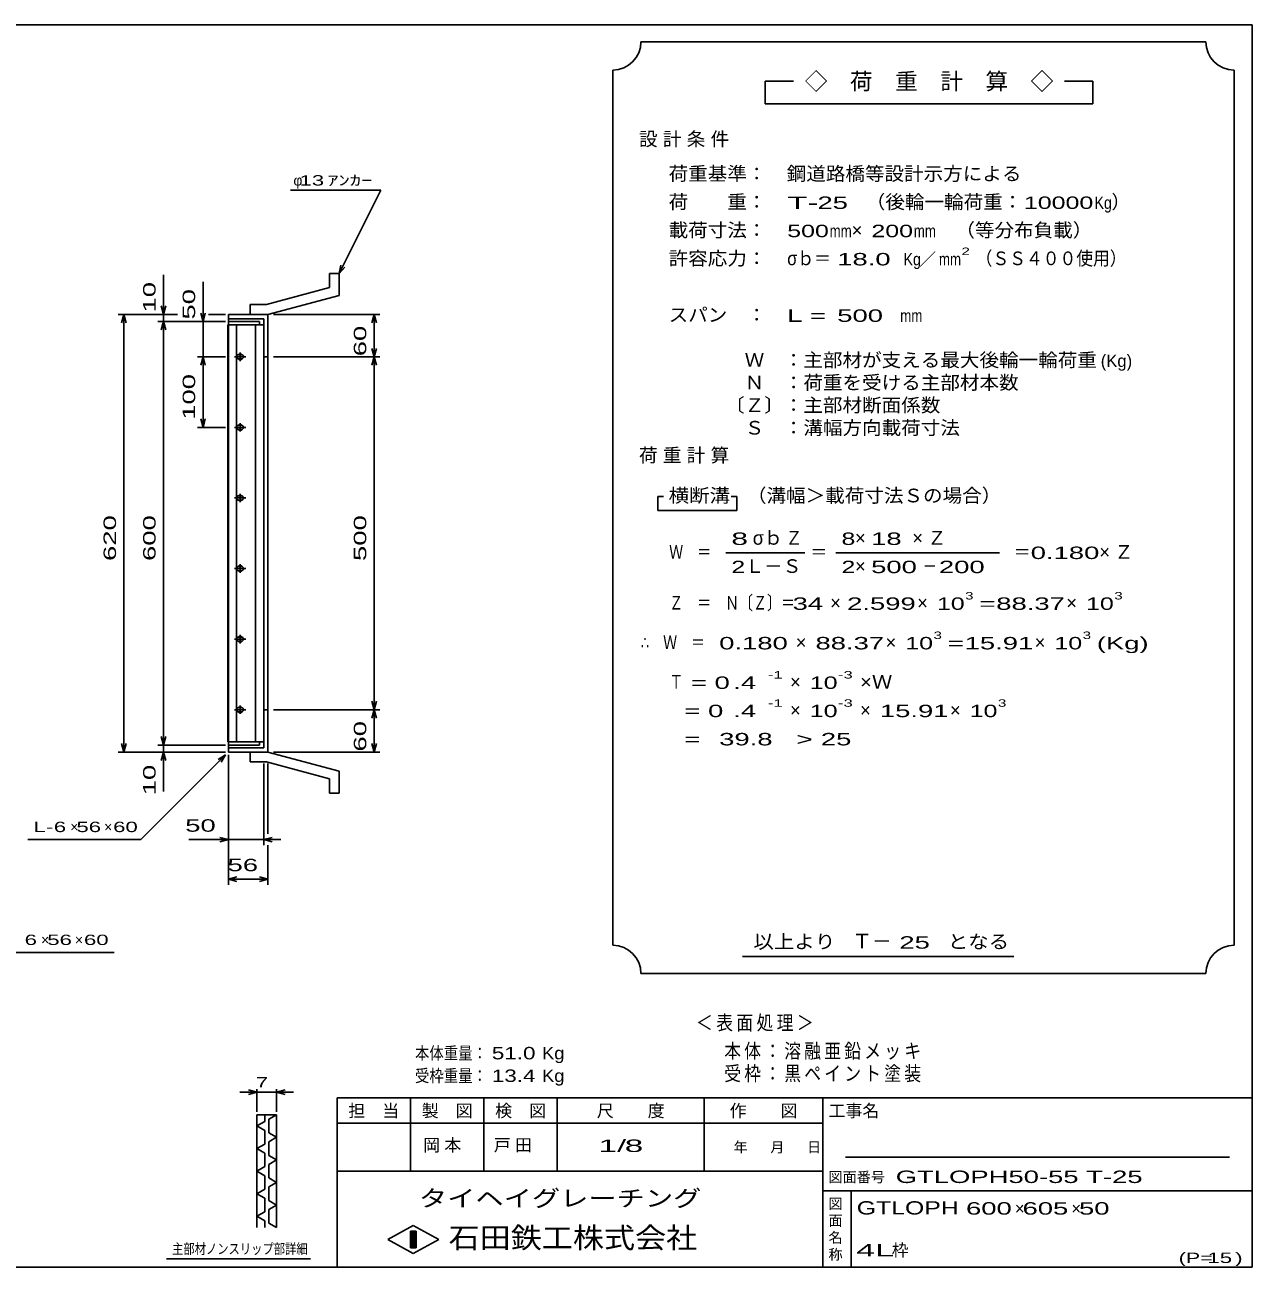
# Model space of a CAD drawing. Units: millimetres, scale not verified. Extents: x -1456 to 1385, y -1026 to 843.
# Drawn here: x -353 to 1385, y -917 to 843 of the extents above; entities that cross this region are included whole.
import ezdxf
from ezdxf.enums import TextEntityAlignment as Align

# ---------------------------------------------------------------- set-up
doc = ezdxf.new("R2010")
doc.units = ezdxf.units.MM
doc.header["$LTSCALE"] = 8
for name, color, linetype, lineweight in [('0_2', 150, 'Continuous', 25), ('16', 3, 'Continuous', 25), ('19', 6, 'Continuous', 25), ('22', 2, 'Continuous', 25), ('32', 4, 'Continuous', 25)]:
    doc.layers.add(name, color=color, linetype=linetype, lineweight=lineweight)
doc.styles.add('ベクトル', font='')
doc.styles.get('ベクトル').set_extended_font_data('ベクトル')

msp = doc.modelspace()

# ---------------------------------------------------------------- linework, layer by layer
at = {"layer": '0_2'}
for p, q in [((-1383.2, 842.8), (1384.8, 842.8)), ((1384.8, 842.8), (1384.8, -917.2)), ((1384.8, -677.2), (88.8, -677.2)), ((88.8, -677.2), (88.8, -917.2)), ((192.8, -677.2), (192.8, -781.2)), ((296.8, -781.2), (296.8, -677.2)), ((400.8, -677.2), (400.8, -781.2)), ((608.8, -781.2), (608.8, -677.2)), ((776.8, -677.2), (776.8, -917.2)), ((776.8, -713.2), (88.8, -713.2)), ((1352.8, -761.2), (808.8, -761.2)), ((88.8, -781.2), (776.8, -781.2)), ((776.8, -809.2), (1384.8, -809.2)), ((816.8, -917.2), (816.8, -809.2)), ((160.8, -878), (196.8, -858)), ((196.8, -858), (232.8, -878)), ((196.8, -898), (160.8, -878)), ((192.8, -866), (200.8, -866)), ((192.8, -890), (192.8, -866)), ((192.8, -866), (194.4, -866)), ((194.4, -866), (194.4, -890)), ((196, -890), (196, -866)), ((196, -866), (197.6, -866)), ((232.8, -878), (196.8, -898)), ((197.6, -866), (197.6, -890)), ((199.2, -890), (199.2, -866)), ((199.2, -866), (200.8, -866)), ((200.8, -866), (200.8, -890)), ((200.8, -866), (200.8, -890)), ((200.8, -890), (192.8, -890)), ((194.4, -890), (196, -890)), ((197.6, -890), (199.2, -890)), ((1384.8, -917.2), (-1383.2, -917.2))]:
    msp.add_line(p, q, dxfattribs=at)
at = {"layer": '16'}
for p, q in [((-21, 422.5), (-65, 422.5)), ((-65, 422.5), (-65, 418)), ((-21, 418), (-21, 422.5)), ((-65.7, -173), (-65.7, 418)), ((-65.7, 418), (-65, 418)), ((-65, 418), (-21, 418)), ((-65, 418), (-65, -173)), ((-15, 418), (-65, 418)), ((-53.5, 418), (-53.5, -173)), ((-26.5, -173), (-26.5, 418)), ((-15, -173), (-15, 418)), ((-56.5, 372.5), (-40.5, 372.5)), ((-46.5, 375.5), (-50.5, 375.5)), ((-48.5, 378.5), (-48.5, 366.5)), ((-50.5, 369.5), (-46.5, 369.5)), ((-56.5, 272.5), (-40.5, 272.5)), ((-46.5, 275.5), (-50.5, 275.5)), ((-50.5, 269.5), (-46.5, 269.5)), ((-48.5, 278.5), (-48.5, 266.5)), ((-48.5, 178.5), (-48.5, 166.5)), ((-56.5, 172.5), (-40.5, 172.5)), ((-46.5, 175.5), (-50.5, 175.5)), ((-50.5, 169.5), (-46.5, 169.5)), ((-56.5, 72.5), (-40.5, 72.5)), ((-46.5, 75.5), (-50.5, 75.5)), ((-48.5, 78.5), (-48.5, 66.5)), ((-50.5, 69.5), (-46.5, 69.5)), ((-56.5, -27.5), (-40.5, -27.5)), ((-46.5, -24.5), (-50.5, -24.5)), ((-50.5, -30.5), (-46.5, -30.5)), ((-48.5, -21.5), (-48.5, -33.5)), ((-48.5, -121.5), (-48.5, -133.5)), ((-56.5, -127.5), (-40.5, -127.5)), ((-46.5, -124.5), (-50.5, -124.5)), ((-50.5, -130.5), (-46.5, -130.5)), ((-65, -173), (-65.7, -173)), ((-65, -173), (-21, -173)), ((-65, -177.5), (-65, -173)), ((-65, -173), (-15, -173)), ((-21, -173), (-21, -177.5)), ((-21, -177.5), (-65, -177.5))]:
    msp.add_line(p, q, dxfattribs=at)
for centre, radius, start, end in [((-50.5, 372.5), 3, 90, 270), ((-48.5, 372.5), 4, 46.6, 133.4), ((-46.5, 372.5), 3, 270, 90), ((-48.5, 372.5), 4, 226.6, 313.4), ((-50.5, 272.5), 3, 90, 270), ((-48.5, 272.5), 4, 46.6, 133.4), ((-48.5, 272.5), 4, 226.6, 313.4), ((-46.5, 272.5), 3, 270, 90), ((-48.5, 172.5), 4, 46.6, 133.4), ((-50.5, 172.5), 3, 90, 270), ((-48.5, 172.5), 4, 226.6, 313.4), ((-46.5, 172.5), 3, 270, 90), ((-50.5, 72.5), 3, 90, 270), ((-48.5, 72.5), 4, 46.6, 133.4), ((-46.5, 72.5), 3, 270, 90), ((-48.5, 72.5), 4, 226.6, 313.4), ((-50.5, -27.5), 3, 90, 270), ((-48.5, -27.5), 4, 46.6, 133.4), ((-48.5, -27.5), 4, 226.6, 313.4), ((-46.5, -27.5), 3, 270, 90), ((-50.5, -127.5), 3, 90, 270), ((-48.5, -127.5), 4, 46.6, 133.4), ((-48.5, -127.5), 4, 226.6, 313.4), ((-46.5, -127.5), 3, 270, 90)]:
    msp.add_arc(centre, radius, start, end, dxfattribs=at)
at = {"layer": '19'}
for p, q in [((78, 490.5), (92, 490.5)), ((78, 470.5), (78, 490.5)), ((92, 459.5), (92, 490.5)), ((78, 470.5), (-11, 446.5)), ((-9, 432.5), (92, 459.5)), ((-34, 446.5), (-11, 446.5)), ((-34, 432.5), (-34, 446.5)), ((-65, 422.5), (-65, 432.5)), ((-65, 432.5), (-10, 432.5)), ((-15, 426.5), (-65, 426.5)), ((-34, 432.5), (-9, 432.5)), ((-15, -181.5), (-15, 426.5)), ((-10, 432.5), (-9, 431.5)), ((-9, 431.5), (-9, -186.5)), ((-9, 372.5), (-15, 372.5)), ((-9, -127.5), (-15, -127.5)), ((-65, -187.5), (-65, -177.5)), ((-65, -181.5), (-15, -181.5)), ((-10, -187.5), (-65, -187.5)), ((-34, -187.5), (-9, -187.5)), ((-34, -201.5), (-34, -187.5)), ((-9, -186.5), (-10, -187.5)), ((92, -214.5), (-9, -187.5)), ((-34, -201.5), (-11, -201.5)), ((78, -225.5), (-11, -201.5)), ((78, -245.5), (78, -225.5)), ((92, -245.5), (92, -214.5)), ((78, -245.5), (92, -245.5))]:
    msp.add_line(p, q, dxfattribs=at)
at = {"layer": '22', "color": 4}
for p, q in [((1319.2, 818.8), (519.2, 818.8)), ((479.2, 778.8), (479.2, -461.2)), ((1359.2, -461.2), (1359.2, 778.8)), ((735.2, 762.8), (695.2, 762.8)), ((695.2, 762.8), (695.2, 730.8)), ((1159.2, 762.8), (1119.2, 762.8)), ((1159.2, 730.8), (1159.2, 762.8)), ((695.2, 730.8), (1159.2, 730.8)), ((23, 608.5), (151, 608.5)), ((92, 490.5), (151, 608.5)), ((92, 490.5), (94.4, 502.2)), ((92, 490.5), (100, 499.3)), ((-157, 432.5), (-157, 488.5)), ((-101, 422.5), (-101, 478.5)), ((-157, 432.5), (-160.2, 444.5)), ((-157, 432.5), (-153.8, 444.5)), ((-221, 432.5), (-137, 432.5)), ((-216.2, 420.5), (-213, 432.5)), ((-209.8, 420.5), (-213, 432.5)), ((-213, -187.5), (-213, 432.5)), ((-165, 432.5), (-137, 432.5)), ((-165, 422.5), (-69, 422.5)), ((-160.2, 410.5), (-157, 422.5)), ((-157, 422.5), (-157, 432.5)), ((-153.8, 410.5), (-157, 422.5)), ((-157, -177.5), (-157, 422.5)), ((-69, 422.5), (-109, 422.5)), ((-101, 422.5), (-104.2, 434.5)), ((-97.8, 434.5), (-101, 422.5)), ((-101, 422.5), (-101, 372.5)), ((-93, 432.5), (-69, 432.5)), ((-93, 432.5), (-69, 432.5)), ((-1, 432.5), (149.4, 432.5)), ((138.2, 420.5), (141.4, 432.5)), ((144.6, 420.5), (141.4, 432.5)), ((141.4, 372.5), (141.4, 432.5)), ((-109, 372.5), (-69, 372.5)), ((-104.2, 360.5), (-101, 372.5)), ((-97.8, 360.5), (-101, 372.5)), ((-101, 272.5), (-101, 372.5)), ((-1, 372.5), (149.4, 372.5)), ((141.4, 372.5), (138.2, 384.5)), ((138.2, 360.5), (141.4, 372.5)), ((141.4, 372.5), (144.6, 384.5)), ((144.6, 360.5), (141.4, 372.5)), ((141.4, -127.5), (141.4, 372.5)), ((-101, 272.5), (-104.2, 284.5)), ((-101, 272.5), (-97.8, 284.5)), ((-109, 272.5), (-69, 272.5)), ((551.2, 174.8), (543.2, 174.8)), ((543.2, 174.8), (543.2, 154.8)), ((655.2, 174.8), (647.2, 174.8)), ((655.2, 154.8), (655.2, 174.8)), ((543.2, 154.8), (655.2, 154.8)), ((639.2, 94.8), (751.2, 94.8)), ((795.2, 94.8), (1027.2, 94.8)), ((141.4, -127.5), (138.2, -115.5)), ((141.4, -127.5), (144.6, -115.5)), ((-1, -127.5), (149.4, -127.5)), ((138.2, -139.5), (141.4, -127.5)), ((144.6, -139.5), (141.4, -127.5)), ((141.4, -187.5), (141.4, -127.5)), ((-213, -187.5), (-216.2, -175.5)), ((-213, -187.5), (-209.8, -175.5)), ((-157, -177.5), (-160.2, -165.5)), ((-157, -177.5), (-153.8, -165.5)), ((141.4, -187.5), (138.2, -175.5)), ((141.4, -187.5), (144.6, -175.5)), ((-221, -187.5), (-69, -187.5)), ((-189, -311.5), (-69, -191.5)), ((-165, -177.5), (-69, -177.5)), ((-165, -187.5), (-69, -187.5)), ((-160.2, -199.5), (-157, -187.5)), ((-157, -187.5), (-157, -177.5)), ((-153.8, -199.5), (-157, -187.5)), ((-157, -243.5), (-157, -187.5)), ((-79.4, -197.9), (-69, -191.5)), ((-75.4, -201.9), (-69, -191.5)), ((-65, -319.5), (-65, -191.5)), ((-65, -375.5), (-65, -191.5)), ((-1, -187.5), (149.4, -187.5)), ((-15, -319.5), (-15, -203.7)), ((-9, -303.5), (-9, -203.7)), ((-349, -311.5), (-189, -311.5)), ((-121, -311.5), (-65, -311.5)), ((-65, -311.5), (-77, -308.3)), ((-77, -314.7), (-65, -311.5)), ((-65, -311.5), (-15, -311.5)), ((-15, -311.5), (-3, -308.3)), ((-3, -314.7), (-15, -311.5)), ((-15, -311.5), (9, -311.5)), ((-9, -375.5), (-9, -319.5)), ((-65, -367.5), (-53, -364.3)), ((-53, -370.7), (-65, -367.5)), ((-65, -367.5), (-9, -367.5)), ((-9, -367.5), (-21, -364.3)), ((-21, -370.7), (-9, -367.5)), ((-390.3, -471.5), (-227, -471.5)), ((663.2, -477.2), (1047.2, -477.2)), ((519.2, -501.2), (1319.2, -501.2))]:
    msp.add_line(p, q, dxfattribs=at)
for centre, start, end in [((479.2, 818.8), 270, 0), ((1359.2, 818.8), 180, 270), ((479.2, -501.2), 0, 90), ((1359.2, -501.2), 90, 180)]:
    msp.add_arc(centre, 40, start, end, dxfattribs=at)
at = {"layer": '32'}
for p, q in [((-24.8, -669.2), (-36.8, -666)), ((-24.8, -697.2), (-24.8, -665.2)), ((3.2, -665.2), (3.2, -697.2)), ((3.2, -669.2), (15.2, -666)), ((-24.8, -669.2), (-48.8, -669.2)), ((-36.8, -672.4), (-24.8, -669.2)), ((-24.8, -669.2), (3.2, -669.2)), ((15.2, -672.4), (3.2, -669.2)), ((3.2, -669.2), (27.2, -669.2)), ((-24.8, -701.2), (3.2, -701.2)), ((-24.8, -861.2), (-24.8, -701.2)), ((-13.6, -701.2), (-13.6, -710.8)), ((3.2, -701.2), (-8, -707.6)), ((3.2, -701.2), (3.2, -861.2)), ((-13.6, -710.8), (-24.8, -717.2)), ((-24.8, -717.2), (-13.6, -723.6)), ((-8, -707.6), (-8, -726.8)), ((-13.6, -723.6), (-13.6, -742.8)), ((-8, -726.8), (3.2, -733.2)), ((3.2, -733.2), (-8, -739.6)), ((-13.6, -742.8), (-24.8, -749.2)), ((-24.8, -749.2), (-13.6, -755.6)), ((-13.6, -755.6), (-13.6, -774.8)), ((-8, -739.6), (-8, -758.8)), ((-8, -758.8), (3.2, -765.2)), ((3.2, -765.2), (-8, -771.6)), ((-8, -771.6), (-8, -790.8)), ((-13.6, -774.8), (-24.8, -781.2)), ((-24.8, -781.2), (-13.6, -787.6)), ((-13.6, -787.6), (-13.6, -806.8)), ((-8, -790.8), (3.2, -797.2)), ((-13.6, -806.8), (-24.8, -813.2)), ((3.2, -797.2), (-8, -803.6)), ((-8, -803.6), (-8, -822.8)), ((-24.8, -813.2), (-13.6, -819.6)), ((-13.6, -819.6), (-13.6, -838.8)), ((-8, -822.8), (3.2, -829.2)), ((-13.6, -838.8), (-24.8, -845.2)), ((3.2, -829.2), (-8, -835.6)), ((-8, -835.6), (-8, -854.8)), ((-24.8, -845.2), (-13.6, -851.6)), ((-13.6, -851.6), (-13.6, -861.2)), ((-8, -854.8), (3.2, -861.2)), ((51.2, -905.2), (-152.8, -905.2))]:
    msp.add_line(p, q, dxfattribs=at)

# ---------------------------------------------------------------- texts
at = {"layer": '0_2', "style": 'ベクトル'}
for s, height, p in [('担\u3000当', 17.6, (104.8, -695.6)), ('製\u3000図', 17.6, (208.8, -695.6)), ('検\u3000図', 17.6, (312.8, -695.6)), ('尺\u3000\u3000度', 17.6, (456.8, -695.6)), ('作\u3000\u3000図', 17.6, (644.8, -695.6)), ('工事名', 17.6, (784.8, -695.6)), ('年', 14.7, (650.4, -747.2)), ('月', 14.7, (702.4, -747.2)), ('日', 14.7, (754.4, -747.2)), ('図面番号', 14.66, (784.8, -789.6)), ('図', 14.7, (784.8, -827.2)), ('面', 14.7, (784.8, -851.2)), ('名', 14.7, (784.8, -875.2)), ('称', 14.7, (784.8, -899.2))]:
    msp.add_text(s, height=height, dxfattribs=at).set_placement(p, align=Align.MIDDLE_LEFT)
at = {"layer": '0_2', "color": 222, "style": 'ベクトル'}
for s, height, width, p in [('タイヘイグレーチング', 23.46, 1.25, (204.8, -819.6)), ('石田鉄工株式会社', 29.33, 1.1, (246.8, -875.6))]:
    msp.add_text(s, height=height, dxfattribs=dict(at, width=width)).set_placement(p, align=Align.MIDDLE_LEFT)
at = {"layer": '22', "style": 'ベクトル'}
for s, height, p in [('◇\u3000荷\u3000重\u3000計\u3000算\u3000◇', 23.46, (751.2, 762.8)), ('φ', 14.7, (27, 622.5)), ('）', 19.4, (1185.6, 592)), ('×', 19.4, (817.6, 552)), ('／', 17.6, (913.2, 510.8)), ('(Kg)', 17.6, (1170.4, 366.8)), ('σｂ', 19.35, (677.6, 116)), ('×', 19.4, (822.4, 116)), ('Ｌ－Ｓ', 19.35, (667.2, 76)), ('×', 19.4, (822.4, 76)), ('×', 19.4, (787.2, 24)), ('×', 19.4, (910.4, 24)), ('×', 19.4, (1121.6, 24)), ('×', 19.4, (738.4, -32)), ('×', 19.4, (865.6, -32)), ('×', 19.4, (1076.8, -32)), ('×', 19.4, (730.4, -88)), ('×', 19.4, (730.4, -128)), ('×', 19.4, (829.6, -128)), ('×', 19.4, (956.8, -128)), ('×', 14.7, (-289, -293.5)), ('×', 14.7, (-241, -293.5)), ('×', 14.7, (-330.3, -453.5)), ('×', 14.7, (-282.3, -453.5)), ('Ｔ－', 20.53, (818.4, -455.2)), ('×', 17.6, (1048.8, -834)), ('×', 17.6, (1128.8, -834)), ('枠', 17.6, (874.4, -893.2))]:
    msp.add_text(s, height=height, dxfattribs=at).set_placement(p, align=Align.MIDDLE_LEFT)
for s, height, width, p in [('荷重基準：\u3000', 19.35, 1.05, (558.4, 632)), ('鋼道路橋等設計示方による', 19.35, 1.05, (725.6, 632)), (' 13 ', 14.66, 1.6, (27, 622.5)), ('ｱﾝｶｰ', 14.66, 1.6, (75, 622.5)), ('荷\u3000\u3000重：\u3000', 19.35, 1.05, (558.4, 592)), ('T-', 17.6, 2, (726.4, 590.8)), (' 25 ', 17.6, 1.65, (758.4, 590.8)), ('（後輪一輪荷重：', 19.35, 1.05, (837.6, 592)), ('10000', 17.6, 1.5, (1061.6, 590.8)), ('Kg', 17.6, 0.85, (1161.6, 590.8)), ('載荷寸法：\u3000', 19.35, 1.05, (558.4, 552)), ('\u3000（等分布負載）', 19.35, 1.05, (936.8, 552)), ('500', 17.6, 1.5, (726.4, 550.8)), ('mm', 17.6, 0.8, (786.4, 550.8)), ('200', 17.6, 1.5, (845.6, 550.8)), ('mm', 17.6, 0.8, (905.6, 550.8)), ('許容応力：\u3000', 19.35, 1.05, (558.4, 512)), ('σｂ＝', 19.35, 0.9, (726.4, 512)), (' 18.0', 17.6, 1.65, (786.4, 510.8)), ('Kg', 17.6, 0.85, (891.2, 510.8)), ('mm', 17.6, 0.8, (941.2, 510.8)), ('2', 10.6, 1.5, (973.2, 522)), ('（ＳＳ４００使用）', 19.35, 0.9, (993.2, 512)), ('スパン\u3000：\u3000', 19.35, 1.05, (558.4, 432)), ('L =', 17.6, 1.65, (726.4, 430.8)), (' 500 ', 17.6, 1.65, (786.4, 430.8)), ('mm', 17.6, 0.8, (886.4, 430.8)), ('\u3000Ｗ\u3000：主部材が支える最大後輪一輪荷重', 19.35, 1.05, (638.4, 368)), ('\u3000Ｎ\u3000：荷重を受ける主部材本数', 19.35, 1.05, (638.4, 336)), ('〔Ｚ〕：主部材断面係数', 19.35, 1.05, (638.4, 304)), ('\u3000Ｓ\u3000：溝幅方向載荷寸法', 19.35, 1.05, (638.4, 272)), ('横断溝', 19.35, 1.1, (558.4, 176)), ('\u3000（溝幅＞載荷寸法Ｓの場合）', 19.35, 1.05, (641.6, 176)), ('8', 17.6, 1.8, (647.2, 114.8)), ('Ｚ', 19.4, 0.9, (724, 116)), ('8', 17.6, 1.5, (803.2, 114.8)), (' 18 ', 17.6, 1.65, (834.4, 114.8)), ('Ｗ\u3000＝', 19.35, 0.75, (559.2, 96)), ('＝', 19.4, 0.9, (759.2, 96)), ('＝', 19.4, 0.9, (1047.2, 96)), ('0.180', 17.6, 1.65, (1071.2, 94.8)), ('2', 17.6, 1.5, (647.2, 74.8)), ('2', 17.6, 1.5, (803.2, 74.8)), (' 500 ', 17.6, 1.65, (834.4, 74.8)), ('－', 19.4, 0.75, (918.4, 76)), (' 200 ', 17.6, 1.65, (930.4, 74.8)), ('Ｚ\u3000＝\u3000Ｎ〔Ｚ〕＝', 19.35, 0.75, (559.2, 24)), ('3', 10.6, 1.5, (978.4, 34)), ('3', 10.6, 1.5, (1189.6, 34)), (' 34 ', 17.6, 1.65, (723.2, 22.8)), ('2.599', 17.6, 1.65, (811.2, 22.8)), ('10', 17.6, 1.5, (938.4, 22.8)), ('=', 17.6, 1.7, (998.4, 22.8)), ('88.37', 17.6, 1.65, (1022.4, 22.8)), ('10', 17.6, 1.5, (1149.6, 22.8)), ('3', 10.6, 1.5, (933.6, -22)), ('3', 10.6, 1.5, (1144.8, -22)), ('∴\u3000Ｗ\u3000＝', 19.35, 0.75, (519.2, -32)), (' 0.180', 17.6, 1.65, (619.2, -33.2)), ('88.37', 17.6, 1.65, (766.4, -33.2)), ('10', 17.6, 1.5, (893.6, -33.2)), ('=', 17.6, 1.7, (953.6, -33.2)), ('15.91', 17.6, 1.65, (977.6, -33.2)), ('10', 17.6, 1.5, (1104.8, -33.2)), ('(Kg)', 17.6, 1.65, (1164.8, -33.2)), ('Ｔ', 19.4, 0.75, (559.2, -88)), (' = 0', 17.6, 1.65, (579.2, -89.2)), (' .4 ', 17.6, 1.65, (639.2, -89.2)), ('-1', 10.56, 1.65, (699.2, -78)), ('10', 17.6, 1.5, (758.4, -89.2)), ('-3', 10.56, 1.65, (798.4, -78)), ('×Ｗ', 19.35, 1.1, (829.6, -88)), ('  = 0', 17.6, 1.65, (559.2, -129.2)), (' .4 ', 17.6, 1.65, (639.2, -129.2)), ('-1', 10.56, 1.65, (699.2, -118)), ('10', 17.6, 1.5, (758.4, -129.2)), ('-3', 10.56, 1.65, (798.4, -118)), ('15.91', 17.6, 1.65, (857.6, -129.2)), ('10', 17.6, 1.5, (984.8, -129.2)), ('3', 10.6, 1.5, (1024.8, -118)), ('  =', 17.6, 1.65, (559.2, -169.2)), (' 39.8', 17.6, 1.65, (619.2, -169.2)), ('>', 17.6, 1.7, (739.2, -169.2)), (' 25 ', 17.6, 1.65, (763.2, -169.2)), ('L-', 14.66, 1.6, (-341, -293.5)), (' 6 ', 14.66, 1.6, (-321, -293.5)), (' 56 ', 14.66, 1.6, (-289, -293.5)), (' 60 ', 14.66, 1.6, (-237, -293.5)), (' 50 ', 17.6, 1.65, (-137, -291.5)), (' 56 ', 17.6, 1.65, (-77, -347.5)), (' 6 ', 14.66, 1.6, (-362.3, -453.5)), (' 56 ', 14.66, 1.6, (-330.3, -453.5)), (' 60', 14.66, 1.6, (-278.3, -453.5)), ('以上より\u3000', 19.35, 1.1, (678.4, -456)), (' 25 ', 17.6, 1.65, (874.4, -457.2)), ('となる', 19.35, 1.1, (953.6, -456)), ('本体重量：', 17.6, 0.85, (199.2, -614)), (' 51.0', 17.6, 1.35, (299.2, -614)), ('Kg', 17.6, 1.1, (379.2, -614)), ('受枠重量：', 17.6, 0.85, (199.2, -646)), (' 13.4', 17.6, 1.35, (299.2, -646)), ('Kg', 17.6, 1.1, (379.2, -646)), ('1/', 17.6, 2, (459.2, -745.2)), (' 8 ', 17.6, 2, (483.2, -745.2)), ('GTLOPH50-55 T-25          ', 17.6, 1.65, (880, -789.2)), ('GTLOPH', 18.77, 1.4, (824.8, -833.2)), (' 600 ', 17.6, 1.65, (968.8, -834)), (' 605 ', 17.6, 1.65, (1048.8, -834)), (' 50 ', 17.6, 1.65, (1128.8, -834)), ('4L', 17.6, 2.05, (824, -893.2)), ('(P=', 14.66, 1.55, (1280.8, -904)), (' 15 ', 14.66, 1.6, (1312.8, -904)), (')', 14.7, 1.6, (1360.8, -904))]:
    msp.add_text(s, height=height, dxfattribs=dict(at, width=width)).set_placement(p, align=Align.MIDDLE_LEFT)
at = {"layer": '22', "style": 'ベクトル', "width": 1.65}
for s, p in [(' 10 ', (-177, 424.5)), (' 50 ', (-121, 414.5)), (' 60 ', (121.4, 362.5)), (' 100 ', (-121, 272.5)), (' 620 ', (-233, 72.5)), (' 600 ', (-177, 72.5)), (' 500 ', (121.4, 72.5)), (' 60 ', (121.4, -197.5)), (' 10 ', (-177, -259.5))]:
    msp.add_text(s, height=17.6, rotation=90, dxfattribs=at).set_placement(p, align=Align.MIDDLE_LEFT)
at = {"layer": '22', "attachment_point": 4, "style": 'ベクトル'}
for s, insert, char_height in [('\\T1.28;設計条件', (516.4, 680), 19.35), ('\\T1.28;荷重計算', (516.4, 232), 19.35), ('\\T1.42;×Ｚ', (903.6, 116), 19.35), ('\\T1.42;×Ｚ', (1168.4, 96), 19.35), ('\\T1.2;\\W0.85;＜表面処理＞', (597.2, -572), 20.53), ('\\T1.19;\\W0.85;本体：溶融亜鉛メッキ', (637.2, -612), 20.53), ('\\T1.19;\\W0.85;受枠：黒ペイント塗装', (637.2, -644), 20.53), ('\\T1.25;岡本\u3000', (210.8, -745.2), 17.6), ('\\T1.25;戸田\u3000', (310.8, -745.2), 17.6)]:
    msp.add_mtext(s, dxfattribs=dict(at, insert=insert, char_height=char_height))
at = {"layer": '32', "color": 2, "style": 'ベクトル'}
for s, width, p in [(' 7 ', 1.6, (-34.8, -655.2)), ('主部材ノンスリップ部詳細', 0.8, (-144.8, -891.2))]:
    msp.add_text(s, height=14.66, dxfattribs=dict(at, width=width)).set_placement(p, align=Align.MIDDLE_LEFT)

doc.saveas('drawing.dxf')
